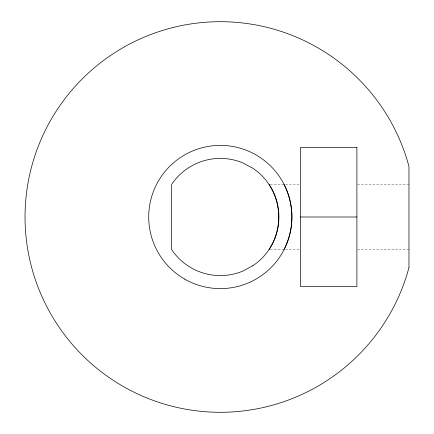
<?xml version="1.0" encoding="UTF-8"?>
<svg xmlns="http://www.w3.org/2000/svg" width="434" height="434" viewBox="0 0 434 434"><rect width="100%" height="100%" fill="white"/><g stroke="black" fill="none" stroke-linecap="round" stroke-linejoin="round"><path stroke-width="0.33" stroke-dasharray="2.17 1.63" d="M270.387 184.45L299.151 184.45M357.567 184.45L408.974 184.45M270.387 249.55L299.151 249.55M357.567 249.55L408.974 249.55"/><path stroke-width="0.65" d="M283.95 249.55C294.491 229.581 294.491 204.419 283.95 184.45M269.042 249.55C281.926 230.248 281.926 203.752 269.042 184.45M300.474 217L356.894 217M252.876 265.716L242.747 271.131A58.59 58.59 0 0 1 171.609 249.55L171.609 184.45A58.59 58.59 0 0 1 242.747 162.869L252.876 168.283A58.59 58.59 0 0 1 252.876 265.716M356.894 147.468L300.474 147.468L300.474 286.532L356.894 286.532L356.894 147.468M408.974 267.545L408.974 166.455A195.3 195.3 0 0 0 108.31 57.022A195.3 195.3 0 0 0 108.31 376.978A195.3 195.3 0 0 0 408.974 267.545M184.521 279.019A71.61 71.61 0 0 0 291.936 217A71.61 71.61 0 0 0 184.521 154.981A71.61 71.61 0 0 0 184.521 279.019"/></g></svg>
